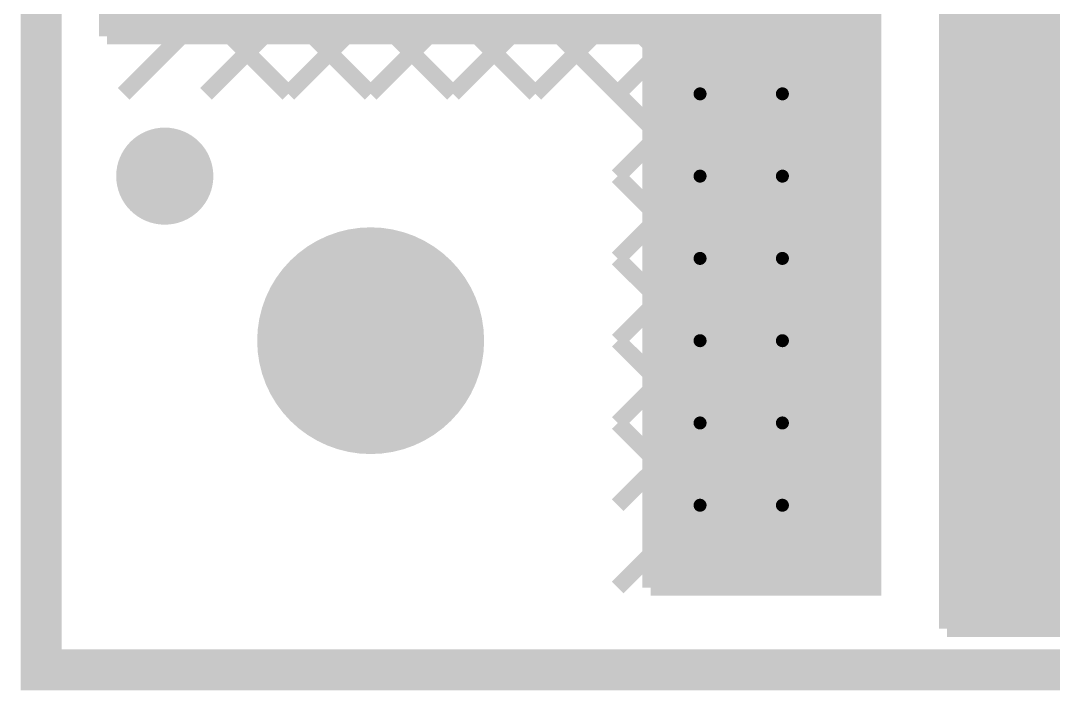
# Model space of a CAD drawing. Extents: x -5 to 112, y -62 to 71.
# Drawn here: x -5.4 to 10.53, y -5.4 to 4.94 of the extents above; entities that cross this region are included whole.
import ezdxf

# ---------------------------------------------------------------- set-up
doc = ezdxf.new("R2010")
doc.units = 0
doc.header["$MEASUREMENT"] = 0
doc.layers.get('0').update_dxf_attribs({"linetype": 'CONTINUOUS'})
for name, color, linetype in [('25-336-0_BOT', 7, 'CONTINUOUS'), ('25-336-0_DRD', 7, 'CONTINUOUS'), ('25-336-0_DRL', 2, 'CONTINUOUS'), ('25-336-0_IN1', 4, 'CONTINUOUS'), ('25-336-0_IN2', 3, 'CONTINUOUS'), ('25-336-0_SMB', 5, 'CONTINUOUS'), ('25-336-0_SMT', 10, 'CONTINUOUS'), ('25-336-0_SST', 9, 'CONTINUOUS'), ('25-336-0_TOP', 12, 'CONTINUOUS'), ('THRUHOLE_NPT', 13, 'CONTINUOUS'), ('THRUHOLE_TAP', 8, 'CONTINUOUS')]:
    doc.layers.add(name, color=color, linetype=linetype)

# ---------------------------------------------------------------- blocks, each defined once
blk = doc.blocks.new('ROUND_1')
at = {"const_width": 1.75006}
blk.add_lwpolyline([(-0.87503, 0, 1), (0.87503, 0, 1)], format="xyb", close=True, dxfattribs=at)
blk = doc.blocks.new('ROUND_58')
at = {"const_width": 0.35052}
blk.add_lwpolyline([(-0.17526, 0, 1), (0.17526, 0, 1)], format="xyb", close=True, dxfattribs=at)
blk = doc.blocks.new('ROUND_79')
at = {"const_width": 0.10033}
blk.add_lwpolyline([(-0.050164, 0, 1), (0.050164, 0, 1)], format="xyb", close=True, dxfattribs=at)
blk = doc.blocks.new('ROUND_70')
at = {"const_width": 0.7493}
blk.add_lwpolyline([(-0.37465, 0, 1), (0.37465, 0, 1)], format="xyb", close=True, dxfattribs=at)
blk = doc.blocks.new('ROUND_59')
at = {"const_width": 0.50038}
blk.add_lwpolyline([(-0.25019, 0, 1), (0.25019, 0, 1)], format="xyb", close=True, dxfattribs=at)
blk = doc.blocks.new('ROUND_73')
at = {"const_width": 0.10033}
blk.add_lwpolyline([(-0.050164, 0, 1), (0.050164, 0, 1)], format="xyb", close=True, dxfattribs=at)

msp = doc.modelspace()

# ---------------------------------------------------------------- linework, layer by layer
at = {"layer": '25-336-0_BOT', "const_width": 0.254}
for points in [[(-4.064, 24.511), (-4.064, 4.699)], [(-3.8354, 24.511), (-3.8354, 4.699)], [(-3.6068, 24.511), (-3.6068, 4.699)], [(-3.3782, 24.511), (-3.3782, 4.699)], [(-3.1496, 24.511), (-3.1496, 4.699)], [(-2.921, 24.511), (-2.921, 4.699)], [(-2.6924, 24.511), (-2.6924, 4.699)], [(-2.4638, 24.511), (-2.4638, 4.699)], [(-2.2352, 24.511), (-2.2352, 4.699)], [(-2.0066, 24.511), (-2.0066, 4.699)], [(-1.778, 24.511), (-1.778, 4.699)], [(-1.5494, 24.511), (-1.5494, 4.699)], [(-1.3208, 24.511), (-1.3208, 4.699)], [(-1.0922, 24.511), (-1.0922, 4.699)], [(-0.8636, 24.511), (-0.8636, 4.699)], [(-0.635, 24.511), (-0.635, 4.699)], [(-0.4064, 24.511), (-0.4064, 4.699)], [(-0.1778, 24.511), (-0.1778, 4.699)], [(0.0508, 24.511), (0.0508, 4.699)], [(0.2794, 24.511), (0.2794, 4.699)], [(0.508, 24.511), (0.508, 4.699)], [(0.7366, 24.511), (0.7366, 4.699)], [(0.9652, 24.511), (0.9652, 4.699)], [(1.1938, 24.511), (1.1938, 4.699)], [(1.4224, 24.511), (1.4224, 4.699)], [(1.651, 24.511), (1.651, 4.699)], [(1.8796, 24.511), (1.8796, 4.699)], [(2.1082, 24.511), (2.1082, 4.699)], [(2.3368, 24.511), (2.3368, 4.699)], [(2.5654, 24.511), (2.5654, 4.699)], [(2.794, 24.511), (2.794, 4.699)], [(3.0226, 24.511), (3.0226, 4.699)], [(3.2512, 24.511), (3.2512, 4.699)], [(3.4798, 24.511), (3.4798, 4.699)], [(3.7084, 24.511), (3.7084, 4.699)], [(3.937, 24.511), (3.937, 4.699)], [(4.1656, 24.511), (4.1656, 4.699)], [(4.3942, 24.511), (4.3942, -3.81)], [(4.6228, 24.511), (4.6228, -3.81)], [(4.8514, 24.511), (4.8514, -3.81)], [(5.08, 24.511), (5.08, -3.81)], [(5.3086, 24.511), (5.3086, -3.81)], [(5.5372, 24.511), (5.5372, -3.81)], [(5.7658, 24.511), (5.7658, -3.81)], [(5.9944, 24.511), (5.9944, -3.81)], [(6.223, 24.511), (6.223, -3.81)], [(6.4516, 24.511), (6.4516, -3.81)], [(6.6802, 24.511), (6.6802, -3.81)], [(6.9088, 24.511), (6.9088, -3.81)], [(7.1374, 24.511), (7.1374, -3.81)], [(7.366, 24.511), (7.366, -3.81)], [(7.5946, 24.511), (7.5946, -3.81)], [(12.192, 17.907), (7.747, 13.462), (7.747, -3.81), (4.318, -3.81)], [(7.747, 4.8768), (-4.064, 4.8768)], [(4.318, 4.699), (-4.064, 4.699)], [(4.318, 4.699), (4.318, -3.81)], [(7.747, 4.6482), (4.318, 4.6482)], [(7.747, 4.4196), (4.318, 4.4196)], [(7.747, 4.191), (4.318, 4.191)], [(7.747, 3.9624), (4.318, 3.9624)], [(7.747, 3.7338), (4.318, 3.7338)], [(7.747, 3.5052), (4.318, 3.5052)], [(7.747, 3.2766), (4.318, 3.2766)], [(7.747, 3.048), (4.318, 3.048)], [(7.747, 2.8194), (4.318, 2.8194)], [(7.747, 2.5908), (4.318, 2.5908)], [(7.747, 2.3622), (4.318, 2.3622)], [(7.747, 2.1336), (4.318, 2.1336)], [(7.747, 1.905), (4.318, 1.905)], [(7.747, 1.6764), (4.318, 1.6764)], [(7.747, 1.4478), (4.318, 1.4478)], [(7.747, 1.2192), (4.318, 1.2192)], [(7.747, 0.9906), (4.318, 0.9906)], [(7.747, 0.762), (4.318, 0.762)], [(7.747, 0.5334), (4.318, 0.5334)], [(7.747, 0.3048), (4.318, 0.3048)], [(7.747, 0.0762), (4.318, 0.0762)], [(7.747, -0.1524), (4.318, -0.1524)], [(7.747, -0.381), (4.318, -0.381)], [(7.747, -0.6096), (4.318, -0.6096)], [(7.747, -0.8382), (4.318, -0.8382)], [(7.747, -1.0668), (4.318, -1.0668)], [(7.747, -1.2954), (4.318, -1.2954)], [(7.747, -1.524), (4.318, -1.524)], [(7.747, -1.7526), (4.318, -1.7526)], [(7.747, -1.9812), (4.318, -1.9812)], [(7.747, -2.2098), (4.318, -2.2098)], [(7.747, -2.4384), (4.318, -2.4384)], [(7.747, -2.667), (4.318, -2.667)], [(7.747, -2.8956), (4.318, -2.8956)], [(7.747, -3.1242), (4.318, -3.1242)], [(7.747, -3.3528), (4.318, -3.3528)], [(7.747, -3.5814), (4.318, -3.5814)]]:
    msp.add_lwpolyline(points, dxfattribs=at)
at = {"layer": '25-336-0_DRD'}
for points, const_width in [([(-5.08, 7.62), (-5.08, 71.12), (111.76, 71.12), (111.76, -5.08), (-5.08, -5.08), (-5.08, 7.62)], 0.635), ([(-1.27, 6.35), (-3.81, 3.81)], 0.254), ([(-1.27, 3.81), (-3.81, 6.35)], 0.254), ([(0, 6.35), (-2.54, 3.81)], 0.254), ([(0, 3.81), (-2.54, 6.35)], 0.254), ([(1.27, 6.35), (-1.27, 3.81)], 0.254), ([(1.27, 3.81), (-1.27, 6.35)], 0.254), ([(2.54, 6.35), (0, 3.81)], 0.254), ([(2.54, 3.81), (0, 6.35)], 0.254), ([(3.81, 6.35), (1.27, 3.81)], 0.254), ([(3.81, 3.81), (1.27, 6.35)], 0.254), ([(5.08, 6.35), (2.54, 3.81)], 0.254), ([(5.08, 3.81), (2.54, 6.35)], 0.254), ([(6.35, 6.35), (3.81, 3.81)], 0.254), ([(6.35, 3.81), (3.81, 6.35)], 0.254), ([(7.62, 6.35), (5.08, 3.81)], 0.254), ([(7.62, 3.81), (5.08, 6.35)], 0.254), ([(6.35, 5.08), (3.81, 2.54)], 0.254), ([(6.35, 2.54), (3.81, 5.08)], 0.254), ([(7.62, 5.08), (5.08, 2.54)], 0.254), ([(7.62, 2.54), (5.08, 5.08)], 0.254), ([(6.35, 3.81), (3.81, 1.27)], 0.254), ([(6.35, 1.27), (3.81, 3.81)], 0.254), ([(7.62, 3.81), (5.08, 1.27)], 0.254), ([(7.62, 1.27), (5.08, 3.81)], 0.254), ([(6.35, 2.54), (3.81, 0)], 0.254), ([(6.35, 0), (3.81, 2.54)], 0.254), ([(7.62, 2.54), (5.08, 0)], 0.254), ([(7.62, 0), (5.08, 2.54)], 0.254), ([(6.35, 1.27), (3.81, -1.27)], 0.254), ([(6.35, -1.27), (3.81, 1.27)], 0.254), ([(7.62, 1.27), (5.08, -1.27)], 0.254), ([(7.62, -1.27), (5.08, 1.27)], 0.254), ([(-0.635, 0.635), (-0.635, -0.635)], 0.254), ([(0.635, 0.635), (-0.635, 0.635)], 0.254), ([(0.635, 0.635), (-0.635, -0.635)], 0.254), ([(0.635, -0.635), (-0.635, 0.635)], 0.254), ([(0.635, -0.635), (0.635, 0.635)], 0.254), ([(6.35, 0), (3.81, -2.54)], 0.254), ([(6.35, -2.54), (3.81, 0)], 0.254), ([(7.62, 0), (5.08, -2.54)], 0.254), ([(7.62, -2.54), (5.08, 0)], 0.254), ([(-0.635, -0.635), (0.635, -0.635)], 0.254), ([(6.35, -1.27), (3.81, -3.81)], 0.254), ([(6.35, -3.81), (3.81, -1.27)], 0.254), ([(7.62, -1.27), (5.08, -3.81)], 0.254), ([(7.62, -3.81), (5.08, -1.27)], 0.254)]:
    msp.add_lwpolyline(points, dxfattribs=dict(at, const_width=const_width))
at = {"layer": '25-336-0_DRL', "const_width": 0.635}
msp.add_lwpolyline([(-5.08, 7.62), (-5.08, 71.12), (111.76, 71.12), (111.76, -5.08), (-5.08, -5.08), (-5.08, 7.62)], dxfattribs=at)
at = {"layer": '25-336-0_IN1', "const_width": 0.254}
for points in [[(21.717, 24.511), (-4.064, 24.511), (-4.064, 4.699)], [(-3.8354, 24.511), (-3.8354, 4.699)], [(-3.6068, 24.511), (-3.6068, 4.699)], [(-3.3782, 24.511), (-3.3782, 4.699)], [(-3.1496, 24.511), (-3.1496, 4.699)], [(-2.921, 24.511), (-2.921, 4.699)], [(-2.6924, 24.511), (-2.6924, 4.699)], [(-2.4638, 24.511), (-2.4638, 4.699)], [(-2.2352, 24.511), (-2.2352, 4.699)], [(-2.0066, 24.511), (-2.0066, 4.699)], [(-1.778, 24.511), (-1.778, 4.699)], [(-1.5494, 24.511), (-1.5494, 4.699)], [(-1.3208, 24.511), (-1.3208, 4.699)], [(-1.0922, 24.511), (-1.0922, 4.699)], [(-0.8636, 24.511), (-0.8636, 4.699)], [(-0.635, 24.511), (-0.635, 4.699)], [(-0.4064, 24.511), (-0.4064, 4.699)], [(-0.1778, 24.511), (-0.1778, 4.699)], [(0.0508, 24.511), (0.0508, 4.699)], [(0.2794, 24.511), (0.2794, 4.699)], [(0.508, 24.511), (0.508, 4.699)], [(0.7366, 24.511), (0.7366, 4.699)], [(0.9652, 24.511), (0.9652, 4.699)], [(1.1938, 24.511), (1.1938, 4.699)], [(1.4224, 24.511), (1.4224, 4.699)], [(1.651, 24.511), (1.651, 4.699)], [(1.8796, 24.511), (1.8796, 4.699)], [(2.1082, 24.511), (2.1082, 4.699)], [(2.3368, 24.511), (2.3368, 4.699)], [(2.5654, 24.511), (2.5654, 4.699)], [(2.794, 24.511), (2.794, 4.699)], [(3.0226, 24.511), (3.0226, 4.699)], [(3.2512, 24.511), (3.2512, 4.699)], [(3.4798, 24.511), (3.4798, 4.699)], [(3.7084, 24.511), (3.7084, 4.699)], [(3.937, 24.511), (3.937, 4.699)], [(4.1656, 24.511), (4.1656, 4.699)], [(4.3942, 24.511), (4.3942, -3.81)], [(4.6228, 24.511), (4.6228, -3.81)], [(4.8514, 24.511), (4.8514, -3.81)], [(5.08, 24.511), (5.08, -3.81)], [(5.3086, 24.511), (5.3086, -3.81)], [(5.5372, 24.511), (5.5372, -3.81)], [(5.7658, 24.511), (5.7658, -3.81)], [(5.9944, 24.511), (5.9944, -3.81)], [(6.223, 24.511), (6.223, -3.81)], [(6.4516, 24.511), (6.4516, -3.81)], [(6.6802, 24.511), (6.6802, -3.81)], [(6.9088, 24.511), (6.9088, -3.81)], [(7.1374, 24.511), (7.1374, -3.81)], [(7.366, 24.511), (7.366, -3.81)], [(7.5946, 24.511), (7.5946, -3.81)], [(7.747, 13.462), (7.747, -3.81)], [(7.747, 4.8768), (-4.064, 4.8768)], [(4.318, 4.699), (-4.064, 4.699)], [(4.318, 4.699), (4.318, -3.81)], [(7.747, 4.6482), (4.318, 4.6482)], [(7.747, 4.4196), (4.318, 4.4196)], [(7.747, 4.191), (4.318, 4.191)], [(7.747, 3.9624), (4.318, 3.9624)], [(7.747, 3.7338), (4.318, 3.7338)], [(7.747, 3.5052), (4.318, 3.5052)], [(7.747, 3.2766), (4.318, 3.2766)], [(7.747, 3.048), (4.318, 3.048)], [(7.747, 2.8194), (4.318, 2.8194)], [(7.747, 2.5908), (4.318, 2.5908)], [(7.747, 2.3622), (4.318, 2.3622)], [(7.747, 2.1336), (4.318, 2.1336)], [(7.747, 1.905), (4.318, 1.905)], [(7.747, 1.6764), (4.318, 1.6764)], [(7.747, 1.4478), (4.318, 1.4478)], [(7.747, 1.2192), (4.318, 1.2192)], [(7.747, 0.9906), (4.318, 0.9906)], [(7.747, 0.762), (4.318, 0.762)], [(7.747, 0.5334), (4.318, 0.5334)], [(7.747, 0.3048), (4.318, 0.3048)], [(7.747, 0.0762), (4.318, 0.0762)], [(7.747, -0.1524), (4.318, -0.1524)], [(7.747, -0.381), (4.318, -0.381)], [(7.747, -0.6096), (4.318, -0.6096)], [(7.747, -0.8382), (4.318, -0.8382)], [(7.747, -1.0668), (4.318, -1.0668)], [(7.747, -1.2954), (4.318, -1.2954)], [(7.747, -1.524), (4.318, -1.524)], [(7.747, -1.7526), (4.318, -1.7526)], [(7.747, -1.9812), (4.318, -1.9812)], [(7.747, -2.2098), (4.318, -2.2098)], [(7.747, -2.4384), (4.318, -2.4384)], [(7.747, -2.667), (4.318, -2.667)], [(7.747, -2.8956), (4.318, -2.8956)], [(7.747, -3.1242), (4.318, -3.1242)], [(7.747, -3.3528), (4.318, -3.3528)], [(7.747, -3.5814), (4.318, -3.5814)], [(7.747, -3.81), (4.318, -3.81)]]:
    msp.add_lwpolyline(points, dxfattribs=at)
at = {"layer": '25-336-0_IN2', "const_width": 0.254}
for points in [[(21.717, 25.4), (17.653, 25.4), (17.653, 24.511), (-4.064, 24.511), (-4.064, 4.699)], [(-3.8354, 24.511), (-3.8354, 4.699)], [(-3.6068, 24.511), (-3.6068, 4.699)], [(-3.3782, 24.511), (-3.3782, 4.699)], [(-3.1496, 24.511), (-3.1496, 4.699)], [(-2.921, 24.511), (-2.921, 4.699)], [(-2.6924, 24.511), (-2.6924, 4.699)], [(-2.4638, 24.511), (-2.4638, 4.699)], [(-2.2352, 24.511), (-2.2352, 4.699)], [(-2.0066, 24.511), (-2.0066, 4.699)], [(-1.778, 24.511), (-1.778, 4.699)], [(-1.5494, 24.511), (-1.5494, 4.699)], [(-1.3208, 24.511), (-1.3208, 4.699)], [(-1.0922, 24.511), (-1.0922, 4.699)], [(-0.8636, 24.511), (-0.8636, 4.699)], [(-0.635, 24.511), (-0.635, 4.699)], [(-0.4064, 24.511), (-0.4064, 4.699)], [(-0.1778, 24.511), (-0.1778, 4.699)], [(0.0508, 24.511), (0.0508, 4.699)], [(0.2794, 24.511), (0.2794, 4.699)], [(0.508, 24.511), (0.508, 4.699)], [(0.7366, 24.511), (0.7366, 4.699)], [(0.9652, 24.511), (0.9652, 4.699)], [(1.1938, 24.511), (1.1938, 4.699)], [(1.4224, 24.511), (1.4224, 4.699)], [(1.651, 24.511), (1.651, 4.699)], [(1.8796, 24.511), (1.8796, 4.699)], [(2.1082, 24.511), (2.1082, 4.699)], [(2.3368, 24.511), (2.3368, 4.699)], [(2.5654, 24.511), (2.5654, 4.699)], [(2.794, 24.511), (2.794, 4.699)], [(3.0226, 24.511), (3.0226, 4.699)], [(3.2512, 24.511), (3.2512, 4.699)], [(3.4798, 24.511), (3.4798, 4.699)], [(3.7084, 24.511), (3.7084, 4.699)], [(3.937, 24.511), (3.937, 4.699)], [(4.1656, 24.511), (4.1656, 4.699)], [(4.3942, 24.511), (4.3942, -3.81)], [(4.6228, 24.511), (4.6228, -3.81)], [(4.8514, 24.511), (4.8514, -3.81)], [(5.08, 24.511), (5.08, -3.81)], [(5.3086, 24.511), (5.3086, -3.81)], [(5.5372, 24.511), (5.5372, -3.81)], [(5.7658, 24.511), (5.7658, -3.81)], [(5.9944, 24.511), (5.9944, -3.81)], [(6.223, 24.511), (6.223, -3.81)], [(6.4516, 24.511), (6.4516, -3.81)], [(6.6802, 24.511), (6.6802, -3.81)], [(6.9088, 24.511), (6.9088, -3.81)], [(7.1374, 24.511), (7.1374, -3.81)], [(7.366, 24.511), (7.366, -3.81)], [(7.5946, 24.511), (7.5946, -3.81)], [(7.747, 13.462), (7.747, -3.81)], [(7.747, 4.8768), (-4.064, 4.8768)], [(4.318, 4.699), (-4.064, 4.699)], [(4.318, 4.699), (4.318, -3.81)], [(7.747, 4.6482), (4.318, 4.6482)], [(7.747, 4.4196), (4.318, 4.4196)], [(7.747, 4.191), (4.318, 4.191)], [(7.747, 3.9624), (4.318, 3.9624)], [(7.747, 3.7338), (4.318, 3.7338)], [(7.747, 3.5052), (4.318, 3.5052)], [(7.747, 3.2766), (4.318, 3.2766)], [(7.747, 3.048), (4.318, 3.048)], [(7.747, 2.8194), (4.318, 2.8194)], [(7.747, 2.5908), (4.318, 2.5908)], [(7.747, 2.3622), (4.318, 2.3622)], [(7.747, 2.1336), (4.318, 2.1336)], [(7.747, 1.905), (4.318, 1.905)], [(7.747, 1.6764), (4.318, 1.6764)], [(7.747, 1.4478), (4.318, 1.4478)], [(7.747, 1.2192), (4.318, 1.2192)], [(7.747, 0.9906), (4.318, 0.9906)], [(7.747, 0.762), (4.318, 0.762)], [(7.747, 0.5334), (4.318, 0.5334)], [(7.747, 0.3048), (4.318, 0.3048)], [(7.747, 0.0762), (4.318, 0.0762)], [(7.747, -0.1524), (4.318, -0.1524)], [(7.747, -0.381), (4.318, -0.381)], [(7.747, -0.6096), (4.318, -0.6096)], [(7.747, -0.8382), (4.318, -0.8382)], [(7.747, -1.0668), (4.318, -1.0668)], [(7.747, -1.2954), (4.318, -1.2954)], [(7.747, -1.524), (4.318, -1.524)], [(7.747, -1.7526), (4.318, -1.7526)], [(7.747, -1.9812), (4.318, -1.9812)], [(7.747, -2.2098), (4.318, -2.2098)], [(7.747, -2.4384), (4.318, -2.4384)], [(7.747, -2.667), (4.318, -2.667)], [(7.747, -2.8956), (4.318, -2.8956)], [(7.747, -3.1242), (4.318, -3.1242)], [(7.747, -3.3528), (4.318, -3.3528)], [(7.747, -3.5814), (4.318, -3.5814)], [(7.747, -3.81), (4.318, -3.81)]]:
    msp.add_lwpolyline(points, dxfattribs=at)
at = {"layer": '25-336-0_SMB', "const_width": 0.254}
for points in [[(4.9022, 24.13), (4.9022, -3.556)], [(5.1308, 24.13), (5.1308, -3.556)], [(5.3594, 24.13), (5.3594, -3.556)], [(5.588, 24.13), (5.588, -3.556)], [(5.8166, 24.13), (5.8166, -3.556)], [(6.0452, 24.13), (6.0452, -3.556)], [(6.2738, 24.13), (6.2738, -3.556)], [(6.5024, 24.13), (6.5024, -3.556)], [(6.731, 24.13), (6.731, -3.556)], [(6.9596, 24.13), (6.9596, -3.556)], [(7.1882, 24.13), (7.1882, -3.556)], [(11.938, 18.288), (7.366, 13.716), (7.366, -3.556), (4.699, -3.556)], [(4.699, 5.207), (4.699, -3.556)], [(7.366, 5.0038), (4.699, 5.0038)], [(7.366, 4.7752), (4.699, 4.7752)], [(7.366, 4.5466), (4.699, 4.5466)], [(7.366, 4.318), (4.699, 4.318)], [(7.366, 4.0894), (4.699, 4.0894)], [(7.366, 3.8608), (4.699, 3.8608)], [(7.366, 3.6322), (4.699, 3.6322)], [(7.366, 3.4036), (4.699, 3.4036)], [(7.366, 3.175), (4.699, 3.175)], [(7.366, 2.9464), (4.699, 2.9464)], [(7.366, 2.7178), (4.699, 2.7178)], [(7.366, 2.4892), (4.699, 2.4892)], [(7.366, 2.2606), (4.699, 2.2606)], [(7.366, 2.032), (4.699, 2.032)], [(7.366, 1.8034), (4.699, 1.8034)], [(7.366, 1.5748), (4.699, 1.5748)], [(7.366, 1.3462), (4.699, 1.3462)], [(7.366, 1.1176), (4.699, 1.1176)], [(7.366, 0.889), (4.699, 0.889)], [(7.366, 0.6604), (4.699, 0.6604)], [(7.366, 0.4318), (4.699, 0.4318)], [(7.366, 0.2032), (4.699, 0.2032)], [(7.366, -0.0254), (4.699, -0.0254)], [(7.366, -0.254), (4.699, -0.254)], [(7.366, -0.4826), (4.699, -0.4826)], [(7.366, -0.7112), (4.699, -0.7112)], [(7.366, -0.9398), (4.699, -0.9398)], [(7.366, -1.1684), (4.699, -1.1684)], [(7.366, -1.397), (4.699, -1.397)], [(7.366, -1.6256), (4.699, -1.6256)], [(7.366, -1.8542), (4.699, -1.8542)], [(7.366, -2.0828), (4.699, -2.0828)], [(7.366, -2.3114), (4.699, -2.3114)], [(7.366, -2.54), (4.699, -2.54)], [(7.366, -2.7686), (4.699, -2.7686)], [(7.366, -2.9972), (4.699, -2.9972)], [(7.366, -3.2258), (4.699, -3.2258)], [(7.366, -3.4544), (4.699, -3.4544)]]:
    msp.add_lwpolyline(points, dxfattribs=at)
at = {"layer": '25-336-0_SMT', "const_width": 0.254}
for points in [[(4.7752, 24.13), (4.7752, -3.302)], [(5.0038, 24.13), (5.0038, -3.302)], [(5.2324, 24.13), (5.2324, -3.302)], [(5.461, 24.13), (5.461, -3.302)], [(5.6896, 24.13), (5.6896, -3.302)], [(5.9182, 24.13), (5.9182, -3.302)], [(6.1468, 24.13), (6.1468, -3.302)], [(6.35, 12.573), (6.35, -3.302)], [(4.699, 5.08), (4.699, -3.302)], [(6.35, 5.0292), (4.699, 5.0292)], [(6.35, 4.8006), (4.699, 4.8006)], [(6.35, 4.572), (4.699, 4.572)], [(6.35, 4.3434), (4.699, 4.3434)], [(6.35, 4.1148), (4.699, 4.1148)], [(6.35, 3.8862), (4.699, 3.8862)], [(6.35, 3.6576), (4.699, 3.6576)], [(6.35, 3.429), (4.699, 3.429)], [(6.35, 3.2004), (4.699, 3.2004)], [(6.35, 2.9718), (4.699, 2.9718)], [(6.35, 2.7432), (4.699, 2.7432)], [(6.35, 2.5146), (4.699, 2.5146)], [(6.35, 2.286), (4.699, 2.286)], [(6.35, 2.0574), (4.699, 2.0574)], [(6.35, 1.8288), (4.699, 1.8288)], [(6.35, 1.6002), (4.699, 1.6002)], [(6.35, 1.3716), (4.699, 1.3716)], [(6.35, 1.143), (4.699, 1.143)], [(6.35, 0.9144), (4.699, 0.9144)], [(6.35, 0.6858), (4.699, 0.6858)], [(6.35, 0.4572), (4.699, 0.4572)], [(6.35, 0.2286), (4.699, 0.2286)], [(6.35, 0), (4.699, 0)], [(6.35, -0.2286), (4.699, -0.2286)], [(6.35, -0.4572), (4.699, -0.4572)], [(6.35, -0.6858), (4.699, -0.6858)], [(6.35, -0.9144), (4.699, -0.9144)], [(6.35, -1.143), (4.699, -1.143)], [(6.35, -1.3716), (4.699, -1.3716)], [(6.35, -1.6002), (4.699, -1.6002)], [(6.35, -1.8288), (4.699, -1.8288)], [(6.35, -2.0574), (4.699, -2.0574)], [(6.35, -2.286), (4.699, -2.286)], [(6.35, -2.5146), (4.699, -2.5146)], [(6.35, -2.7432), (4.699, -2.7432)], [(6.35, -2.9718), (4.699, -2.9718)], [(6.35, -3.2004), (4.699, -3.2004)], [(6.35, -3.302), (4.699, -3.302)]]:
    msp.add_lwpolyline(points, dxfattribs=at)
at = {"layer": '25-336-0_SST', "const_width": 0.1524}
for points in [[(9.71042, 5.18922, 0.4142136), (9.21004, 4.68884)], [(9.21004, 4.68884, 0.2608895), (9.44888, 4.26225)], [(9.4488, -0.44196, 0.2608893), (9.20989, -0.86868)], [(9.21004, -0.86868, 0.4142136), (9.71042, -1.36906)], [(9.71042, -1.36906, 0.1106798), (9.92397, -1.3212)], [(9.4488, -3.51282, 0.2608893), (9.20989, -3.93954)], [(9.21004, -3.93954, 0.4142136), (9.71042, -4.43992)], [(9.71042, -4.43992, 0.2064002), (10.07427, -4.28304)]]:
    msp.add_lwpolyline(points, format="xyb", dxfattribs=at)
for points in [[(9.92378, 5.14096), (11.25982, 4.50596)], [(12.80922, 2.21742), (9.4488, 4.26212)], [(9.4488, -0.44196), (12.80668, 1.6002), (12.80922, 1.60274)], [(11.25982, -0.68326), (9.92378, -1.3208)], [(9.4488, -3.51282), (11.77036, -1.53924)], [(12.7381, -2.25806), (10.07364, -4.28244)]]:
    msp.add_lwpolyline(points, dxfattribs=at)
at = {"layer": '25-336-0_TOP', "const_width": 0.254}
for points in [[(21.717, 25.4), (17.653, 25.4), (17.653, 24.511), (-4.064, 24.511), (-4.064, 4.699)], [(-3.8354, 24.511), (-3.8354, 4.699)], [(-3.6068, 24.511), (-3.6068, 4.699)], [(-3.3782, 24.511), (-3.3782, 4.699)], [(-3.1496, 24.511), (-3.1496, 4.699)], [(-2.921, 24.511), (-2.921, 4.699)], [(-2.6924, 24.511), (-2.6924, 4.699)], [(-2.4638, 24.511), (-2.4638, 4.699)], [(-2.2352, 24.511), (-2.2352, 4.699)], [(-2.0066, 24.511), (-2.0066, 4.699)], [(-1.778, 24.511), (-1.778, 4.699)], [(-1.5494, 24.511), (-1.5494, 4.699)], [(-1.3208, 24.511), (-1.3208, 4.699)], [(-1.0922, 24.511), (-1.0922, 4.699)], [(-0.8636, 24.511), (-0.8636, 4.699)], [(-0.635, 24.511), (-0.635, 4.699)], [(-0.4064, 24.511), (-0.4064, 4.699)], [(-0.1778, 24.511), (-0.1778, 4.699)], [(0.0508, 24.511), (0.0508, 4.699)], [(0.2794, 24.511), (0.2794, 4.699)], [(0.508, 24.511), (0.508, 4.699)], [(0.7366, 24.511), (0.7366, 4.699)], [(0.9652, 24.511), (0.9652, 4.699)], [(1.1938, 24.511), (1.1938, 4.699)], [(1.4224, 24.511), (1.4224, 4.699)], [(1.651, 24.511), (1.651, 4.699)], [(1.8796, 24.511), (1.8796, 4.699)], [(2.1082, 24.511), (2.1082, 4.699)], [(2.3368, 24.511), (2.3368, 4.699)], [(2.5654, 24.511), (2.5654, 4.699)], [(2.794, 24.511), (2.794, 4.699)], [(3.0226, 24.511), (3.0226, 4.699)], [(3.2512, 24.511), (3.2512, 4.699)], [(3.4798, 24.511), (3.4798, 4.699)], [(3.7084, 24.511), (3.7084, 4.699)], [(3.937, 24.511), (3.937, 4.699)], [(4.1656, 24.511), (4.1656, 4.699)], [(4.3942, 24.511), (4.3942, -3.81)], [(4.6228, 24.511), (4.6228, -3.81)], [(4.8514, 24.511), (4.8514, -3.81)], [(5.08, 24.511), (5.08, -3.81)], [(5.3086, 24.511), (5.3086, -3.81)], [(5.5372, 24.511), (5.5372, -3.81)], [(5.7658, 24.511), (5.7658, -3.81)], [(5.9944, 24.511), (5.9944, -3.81)], [(6.223, 24.511), (6.223, -3.81)], [(6.4516, 24.511), (6.4516, -3.81)], [(6.6802, 24.511), (6.6802, -3.81)], [(6.858, 12.446), (6.858, -3.81)], [(8.89, 8.255), (8.89, -4.445)], [(8.9916, 8.255), (8.9916, -4.445)], [(9.2202, 8.255), (9.2202, -4.445)], [(9.4488, 8.255), (9.4488, -4.445)], [(9.6774, 8.255), (9.6774, -4.445)], [(9.906, 8.255), (9.906, -4.445)], [(10.1346, 8.255), (10.1346, -4.445)], [(10.3632, 8.255), (10.3632, -4.445)], [(10.5918, 8.255), (10.5918, -4.445)], [(19.05, 5.0292), (8.89, 5.0292)], [(6.858, 4.8768), (-4.064, 4.8768)], [(4.318, 4.699), (-4.064, 4.699)], [(4.318, 4.699), (4.318, -3.81)], [(19.05, 4.8006), (8.89, 4.8006)], [(6.858, 4.6482), (4.318, 4.6482)], [(19.05, 4.572), (8.89, 4.572)], [(6.858, 4.4196), (4.318, 4.4196)], [(19.05, 4.3434), (8.89, 4.3434)], [(6.858, 4.191), (4.318, 4.191)], [(19.05, 4.1148), (8.89, 4.1148)], [(6.858, 3.9624), (4.318, 3.9624)], [(19.05, 3.8862), (8.89, 3.8862)], [(6.858, 3.7338), (4.318, 3.7338)], [(19.05, 3.6576), (8.89, 3.6576)], [(6.858, 3.5052), (4.318, 3.5052)], [(19.05, 3.429), (8.89, 3.429)], [(6.858, 3.2766), (4.318, 3.2766)], [(19.05, 3.2004), (8.89, 3.2004)], [(6.858, 3.048), (4.318, 3.048)], [(19.05, 2.9718), (8.89, 2.9718)], [(6.858, 2.8194), (4.318, 2.8194)], [(44.45, 2.7432), (8.89, 2.7432)], [(6.858, 2.5908), (4.318, 2.5908)], [(44.45, 2.5146), (8.89, 2.5146)], [(6.858, 2.3622), (4.318, 2.3622)], [(44.45, 2.286), (8.89, 2.286)], [(6.858, 2.1336), (4.318, 2.1336)], [(44.45, 2.0574), (8.89, 2.0574)], [(6.858, 1.905), (4.318, 1.905)], [(44.45, 1.8288), (8.89, 1.8288)], [(6.858, 1.6764), (4.318, 1.6764)], [(44.45, 1.6002), (8.89, 1.6002)], [(6.858, 1.4478), (4.318, 1.4478)], [(44.45, 1.3716), (8.89, 1.3716)], [(6.858, 1.2192), (4.318, 1.2192)], [(6.858, 0.9906), (4.318, 0.9906)], [(34.29, 1.143), (19.05, 1.143), (19.05, -4.445), (8.89, -4.445)], [(19.05, 1.143), (8.89, 1.143)], [(19.05, 0.9144), (8.89, 0.9144)], [(6.858, 0.762), (4.318, 0.762)], [(19.05, 0.6858), (8.89, 0.6858)], [(6.858, 0.5334), (4.318, 0.5334)], [(19.05, 0.4572), (8.89, 0.4572)], [(6.858, 0.3048), (4.318, 0.3048)], [(19.05, 0.2286), (8.89, 0.2286)], [(6.858, 0.0762), (4.318, 0.0762)], [(19.05, 0), (8.89, 0)], [(6.858, -0.1524), (4.318, -0.1524)], [(19.05, -0.2286), (8.89, -0.2286)], [(6.858, -0.381), (4.318, -0.381)], [(19.05, -0.4572), (8.89, -0.4572)], [(6.858, -0.6096), (4.318, -0.6096)], [(19.05, -0.6858), (8.89, -0.6858)], [(6.858, -0.8382), (4.318, -0.8382)], [(19.05, -0.9144), (8.89, -0.9144)], [(6.858, -1.0668), (4.318, -1.0668)], [(19.05, -1.143), (8.89, -1.143)], [(6.858, -1.2954), (4.318, -1.2954)], [(19.05, -1.3716), (8.89, -1.3716)], [(6.858, -1.524), (4.318, -1.524)], [(19.05, -1.6002), (8.89, -1.6002)], [(6.858, -1.7526), (4.318, -1.7526)], [(19.05, -1.8288), (8.89, -1.8288)], [(6.858, -1.9812), (4.318, -1.9812)], [(19.05, -2.0574), (8.89, -2.0574)], [(6.858, -2.2098), (4.318, -2.2098)], [(19.05, -2.286), (8.89, -2.286)], [(6.858, -2.4384), (4.318, -2.4384)], [(19.05, -2.5146), (8.89, -2.5146)], [(6.858, -2.667), (4.318, -2.667)], [(19.05, -2.7432), (8.89, -2.7432)], [(6.858, -2.8956), (4.318, -2.8956)], [(19.05, -2.9718), (8.89, -2.9718)], [(6.858, -3.1242), (4.318, -3.1242)], [(19.05, -3.2004), (8.89, -3.2004)], [(6.858, -3.3528), (4.318, -3.3528)], [(19.05, -3.429), (8.89, -3.429)], [(6.858, -3.5814), (4.318, -3.5814)], [(19.05, -3.6576), (8.89, -3.6576)], [(6.858, -3.81), (4.318, -3.81)], [(19.05, -3.8862), (8.89, -3.8862)], [(19.05, -4.1148), (8.89, -4.1148)], [(19.05, -4.3434), (8.89, -4.3434)]]:
    msp.add_lwpolyline(points, dxfattribs=at)

# ---------------------------------------------------------------- block references
at = {"layer": '25-336-0_BOT'}
for name, p in [('ROUND_58', (-2.54, 5.08)), ('ROUND_58', (-1.27, 5.08)), ('ROUND_58', (0, 5.08)), ('ROUND_58', (1.27, 5.08)), ('ROUND_58', (2.54, 5.08)), ('ROUND_58', (3.81, 5.08)), ('ROUND_58', (5.08, 5.08)), ('ROUND_58', (6.35, 5.08)), ('ROUND_58', (5.08, 3.81)), ('ROUND_58', (6.35, 3.81)), ('ROUND_58', (5.08, 2.54)), ('ROUND_58', (6.35, 2.54)), ('ROUND_1', (0, 0)), ('ROUND_58', (5.08, 1.27)), ('ROUND_58', (6.35, 1.27)), ('ROUND_58', (5.08, 0)), ('ROUND_58', (6.35, 0)), ('ROUND_58', (5.08, -1.27)), ('ROUND_58', (6.35, -1.27)), ('ROUND_58', (5.08, -2.54)), ('ROUND_58', (6.35, -2.54))]:
    msp.add_blockref(name, p, dxfattribs=at)
at = {"layer": '25-336-0_DRL'}
for name, p in [('ROUND_79', (5.08, 3.81)), ('ROUND_79', (6.35, 3.81)), ('ROUND_79', (5.08, 2.54)), ('ROUND_79', (6.35, 2.54)), ('ROUND_1', (0, 0)), ('ROUND_79', (5.08, 1.27)), ('ROUND_79', (6.35, 1.27)), ('ROUND_79', (5.08, 0)), ('ROUND_79', (6.35, 0)), ('ROUND_79', (5.08, -1.27)), ('ROUND_79', (6.35, -1.27)), ('ROUND_79', (5.08, -2.54)), ('ROUND_79', (6.35, -2.54))]:
    msp.add_blockref(name, p, dxfattribs=at)
at = {"layer": '25-336-0_IN1'}
for name, p in [('ROUND_58', (-2.54, 5.08)), ('ROUND_58', (-1.27, 5.08)), ('ROUND_58', (0, 5.08)), ('ROUND_58', (1.27, 5.08)), ('ROUND_58', (2.54, 5.08)), ('ROUND_58', (3.81, 5.08)), ('ROUND_58', (5.08, 5.08)), ('ROUND_58', (6.35, 5.08)), ('ROUND_58', (5.08, 3.81)), ('ROUND_58', (6.35, 3.81)), ('ROUND_58', (5.08, 2.54)), ('ROUND_58', (6.35, 2.54)), ('ROUND_1', (0, 0)), ('ROUND_58', (5.08, 1.27)), ('ROUND_58', (6.35, 1.27)), ('ROUND_58', (5.08, 0)), ('ROUND_58', (6.35, 0)), ('ROUND_58', (5.08, -1.27)), ('ROUND_58', (6.35, -1.27)), ('ROUND_58', (5.08, -2.54)), ('ROUND_58', (6.35, -2.54))]:
    msp.add_blockref(name, p, dxfattribs=at)
at = {"layer": '25-336-0_IN2'}
for name, p in [('ROUND_58', (-2.54, 5.08)), ('ROUND_58', (-1.27, 5.08)), ('ROUND_58', (0, 5.08)), ('ROUND_58', (1.27, 5.08)), ('ROUND_58', (2.54, 5.08)), ('ROUND_58', (3.81, 5.08)), ('ROUND_58', (5.08, 5.08)), ('ROUND_58', (6.35, 5.08)), ('ROUND_58', (5.08, 3.81)), ('ROUND_58', (6.35, 3.81)), ('ROUND_58', (5.08, 2.54)), ('ROUND_58', (6.35, 2.54)), ('ROUND_1', (0, 0)), ('ROUND_58', (5.08, 1.27)), ('ROUND_58', (6.35, 1.27)), ('ROUND_58', (5.08, 0)), ('ROUND_58', (6.35, 0)), ('ROUND_58', (5.08, -1.27)), ('ROUND_58', (6.35, -1.27)), ('ROUND_58', (5.08, -2.54)), ('ROUND_58', (6.35, -2.54))]:
    msp.add_blockref(name, p, dxfattribs=at)
at = {"layer": '25-336-0_SMT'}
msp.add_blockref('ROUND_70', (-3.175, 2.54), dxfattribs=at)
at = {"layer": '25-336-0_TOP'}
for name, p in [('ROUND_58', (-2.54, 5.08)), ('ROUND_58', (-1.27, 5.08)), ('ROUND_58', (0, 5.08)), ('ROUND_58', (1.27, 5.08)), ('ROUND_58', (2.54, 5.08)), ('ROUND_58', (3.81, 5.08)), ('ROUND_58', (5.08, 5.08)), ('ROUND_58', (6.35, 5.08)), ('ROUND_58', (5.08, 3.81)), ('ROUND_58', (6.35, 3.81)), ('ROUND_59', (-3.175, 2.54)), ('ROUND_58', (5.08, 2.54)), ('ROUND_58', (6.35, 2.54)), ('ROUND_1', (0, 0)), ('ROUND_58', (5.08, 1.27)), ('ROUND_58', (6.35, 1.27)), ('ROUND_58', (5.08, 0)), ('ROUND_58', (6.35, 0)), ('ROUND_58', (5.08, -1.27)), ('ROUND_58', (6.35, -1.27)), ('ROUND_58', (5.08, -2.54)), ('ROUND_58', (6.35, -2.54))]:
    msp.add_blockref(name, p, dxfattribs=at)
at = {"layer": 'THRUHOLE_NPT'}
msp.add_blockref('ROUND_1', (0, 0), dxfattribs=at)
at = {"layer": 'THRUHOLE_TAP'}
for p in [(5.08, 3.81), (6.35, 3.81), (5.08, 2.54), (6.35, 2.54), (5.08, 1.27), (6.35, 1.27), (5.08, 0), (6.35, 0), (5.08, -1.27), (6.35, -1.27), (5.08, -2.54), (6.35, -2.54)]:
    msp.add_blockref('ROUND_73', p, dxfattribs=at)

doc.saveas('drawing.dxf')
